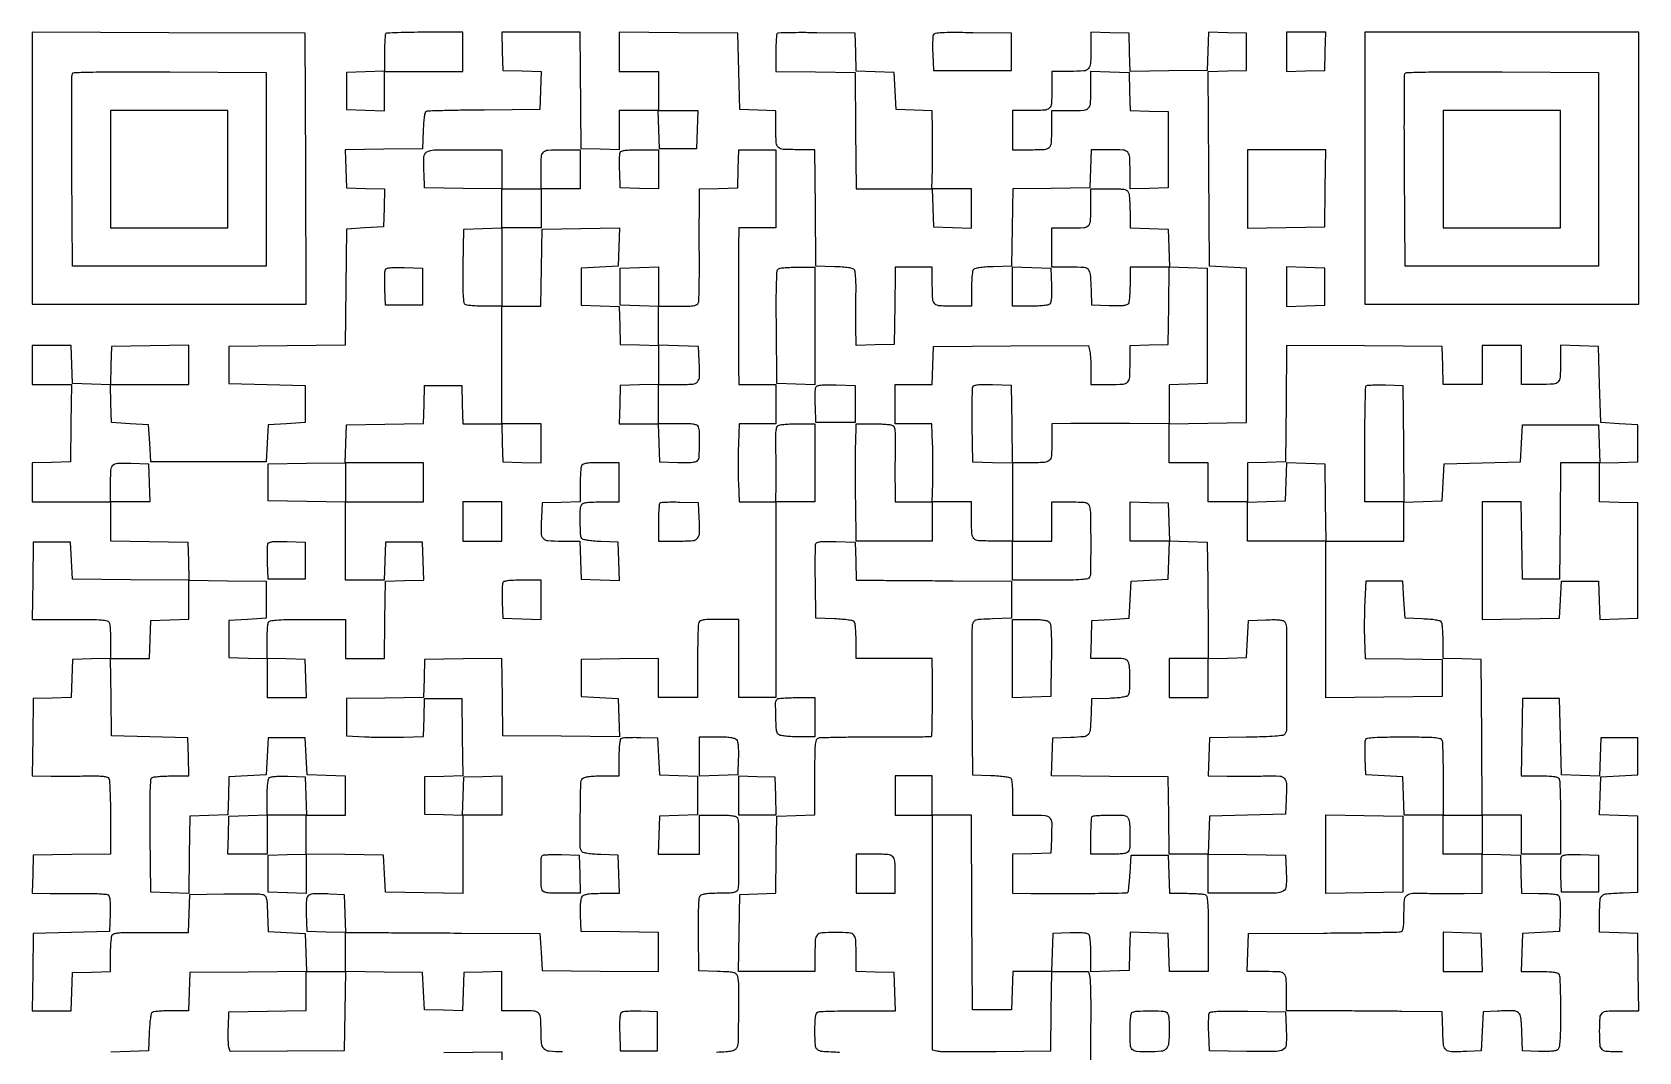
# Model space of a CAD drawing. Extents: x 156 to 936, y 95 to 969.
# Drawn here: x 156 to 936, y 474 to 969 of the extents above; entities that cross this region are included whole.
import ezdxf

# ---------------------------------------------------------------- set-up
doc = ezdxf.new("R2010")
doc.units = 0

msp = doc.modelspace()

# ---------------------------------------------------------------- linework, layer by layer
for points in [[(928.081787, 474, -0.011337), (920.606774, 474.169516, -0.173918), (918.257297, 475.134562, -0.196524), (917.201771, 477.3277, -0.015117), (917, 484, -0.015139), (917.202091, 490.673146, -0.196758), (918.259008, 492.866152, -0.173711), (920.611431, 493.830791, -0.011291), (928.103853, 494), (936.044131, 494), (935.772065, 512.75), (935.5, 531.5), (926.25, 531.787526), (917, 532.075052), (917, 541.018474, -0.014194), (917.190094, 547.713321, -0.199365), (918.215838, 549.834916, -0.165063), (920.527107, 550.811311, -0.009054), (928.5, 551.245668), (935.5, 551.5), (935.5, 570), (935.5, 588.5), (926.212977, 588.788016), (916.925954, 589.076031), (917.212977, 598.288016), (917.5, 607.5), (926.5, 608), (935.5, 608.5), (935.5, 617.5), (935.5, 626.5), (926.5, 626.5), (917.5, 626.5), (917.211984, 617.212977), (916.923969, 607.925954), (907.711984, 608.212977), (898.5, 608.5), (898, 627), (897.5, 645.5), (888.5, 645.5), (879.5, 645.5), (879.227935, 626.75), (878.955869, 608), (887.870946, 608, -0.006705), (892.562695, 607.937083, -0.034463), (895.150556, 607.688621, -0.069778), (896.653065, 607.21734, -0.192609), (897.393011, 606.418213, -0.081401), (897.635772, 605.244542, -0.002396), (897.821697, 600.184475, -0.00474), (897.955951, 594.207024, -0.003244), (898, 587.418213), (898, 570), (888.5, 570), (879, 570), (879, 579.5), (879, 589), (869.512025, 589), (860.02405, 589), (859.762025, 626.75), (859.5, 664.5), (850.25, 664.787526), (841, 665.075052), (840.984687, 673.287526, 0.008617), (840.922925, 676.521021, 0.011623), (840.748704, 679.441858, 0.008778), (840.505585, 681.855751, 0.112531), (840.202843, 682.706033, 0.192561), (839.466763, 683.236162, 0.02067), (837.36687, 683.666992, 0.020911), (834.539342, 684.005667, 0.010674), (830.968156, 684.206033), (822.5, 684.5), (822, 693.5), (821.5, 702.5), (812.5, 702.5), (803.5, 702.5), (803, 693, 0.006695), (802.831145, 688.693972, 0.004023), (802.740319, 683.579846, 0.004028), (802.731893, 678.491506, 0.007015), (802.818108, 674.271815), (803.136216, 665.04363), (821.818108, 664.771815), (840.5, 664.5), (840.5, 655.5), (840.5, 646.5), (812.25, 646.234427), (784, 645.968853), (784, 683.984427), (784, 722), (803, 722), (822, 722), (822, 731.462474), (822, 740.924948), (831.25, 741.212474), (840.5, 741.5), (841, 750.5), (841.5, 759.5), (860, 760), (878.5, 760.5), (879, 769.5), (879.5, 778.5), (898, 778.5), (916.5, 778.5), (916.787526, 769.25), (917.075052, 760), (907.553099, 760), (898.031147, 760), (897.765573, 731.75), (897.5, 703.5), (888.5, 703.5), (879.5, 703.5), (879.227935, 722.25), (878.955869, 741), (869.477935, 741), (860, 741), (860, 712.477935), (860, 683.955869), (878.75, 684.227935), (897.5, 684.5), (898, 693.5), (898.5, 702.5), (907.5, 702.5), (916.5, 702.5), (916.788016, 693.212977), (917.076031, 683.925954), (926.288016, 684.212977), (935.5, 684.5), (935.5, 712.5), (935.5, 740.5), (926.25, 740.787526), (917, 741.075052), (917, 750.5), (917, 759.924948), (926.25, 760.212474), (935.5, 760.5), (935.5, 769.5), (935.5, 778.5), (926.5, 779), (917.5, 779.5), (917, 798), (916.5, 816.5), (907.25, 816.787526), (898, 817.075052), (898, 809.119313, -0.01133), (897.829774, 801.607881, -0.174856), (896.858669, 799.255648, -0.19591), (894.651936, 798.200175, -0.014805), (887.893011, 798), (879, 798), (879, 807.5), (879, 817), (869.5, 817), (860, 817), (860, 807.5), (860, 798), (850.537526, 798), (841.075052, 798), (840.787526, 807.25), (840.5, 816.5), (802.765594, 816.76201), (765.031187, 817.02402), (764.765594, 788.76201), (764.5, 760.5), (755.25, 760.212474), (746, 759.924948), (746, 750.462474), (746, 741), (736.5, 741), (727, 741), (727, 750.5), (727, 760), (717.5, 760), (708, 760), (708, 769.477935), (708, 778.955869), (726.75, 779.227935), (745.5, 779.5), (745.5, 817), (745.5, 854.5), (736.5, 855), (727.5, 855.5), (727.240232, 902.712345), (726.980464, 949.92469), (736.240232, 950.212345), (745.5, 950.5), (745.5, 959.5), (745.5, 968.5), (736.288016, 968.787023), (727.076031, 969.074046), (726.788016, 959.787023), (726.5, 950.5), (707.787816, 950.228074), (689.075632, 949.956148), (688.787816, 959.228074), (688.5, 968.5), (679.25, 968.787526), (670, 969.075052), (669.986345, 961.787526, -0.010851), (669.799343, 953.856564, -0.167367), (668.80872, 951.354131, -0.201413), (666.554728, 950.22419, -0.016798), (659.883369, 950), (651, 950), (651, 941.106989, -0.014768), (650.800362, 934.349521, -0.195511), (649.747254, 932.14255, -0.175208), (647.400012, 931.170753, -0.01141), (639.918213, 931), (632, 931), (632, 921.5), (632, 912), (639.918213, 912, 0.01141), (647.400012, 912.170753, 0.175208), (649.747254, 913.14255, 0.195511), (650.800362, 915.349521, 0.014768), (651, 922.106989), (651, 931), (659.893011, 931, 0.014805), (666.651936, 931.200175, 0.19591), (668.858669, 932.255648, 0.174856), (669.829774, 934.607881, 0.01133), (670, 942.119313), (670, 950.075052), (679.25, 949.787526), (688.5, 949.5), (688.787036, 940.287036), (689.074071, 931.074071), (698.287036, 930.787036), (707.5, 930.5), (707.5, 912), (707.5, 893.5), (698.25, 893.212474), (689, 892.924948), (689, 900.880687, 0.011304), (688.830207, 908.389753, 0.174406), (687.861468, 910.742763, 0.196265), (685.659578, 911.79908, 0.014926), (678.930537, 912), (670.075052, 912), (669.787526, 902.75), (669.5, 893.5), (650.771984, 893.228016), (632.043969, 892.956031), (631.771984, 874.228016), (631.5, 855.5), (622.532999, 855.207902, 0.009786), (618.707636, 855.008289, 0.020298), (615.737125, 854.673305, 0.020215), (613.552989, 854.24575, 0.195149), (612.798312, 853.707902, 0.112618), (612.495093, 852.855762, 0.008743), (612.251635, 850.431384, 0.011595), (612.077158, 847.498009, 0.008591), (612.015313, 844.25), (612, 836), (604.081787, 836, -0.01141), (596.599988, 836.170753, -0.175208), (594.252746, 837.14255, -0.195511), (593.199638, 839.349521, -0.014768), (593, 846.106989), (593, 855), (584, 855), (575, 855), (574.893608, 845.75, -0.000291), (574.842519, 841.521954, -0.000167), (574.776284, 836.426563, -0.000167), (574.70632, 831.30743, -0.000279), (574.643608, 827), (574.5, 817.5), (565.25, 817.212474), (556, 816.924948), (555.933947, 826.212474, -0.001235), (555.914573, 830.38581, -0.000774), (555.91152, 835.268664, -0.000777), (555.923423, 840.076769, -0.001418), (555.950355, 844, 0.008841), (555.923666, 847.343816, 0.012014), (555.773768, 850.357946, 0.008999), (555.544817, 852.847254, 0.119292), (555.233409, 853.707902, 0.190822), (554.464709, 854.244075, 0.019888), (552.263272, 854.672408, 0.020103), (549.28253, 855.008246, 0.009858), (545.467001, 855.207902), (536.5, 855.5), (536.234427, 883.75), (535.968853, 912), (528.066214, 912, -0.011417), (520.599152, 912.17052, -0.174886), (518.253186, 913.14015, -0.195714), (517.200184, 915.342191, -0.014878), (517, 922.068056), (517, 930.922134), (508.25, 931.211067), (499.5, 931.5), (499, 950), (498.5, 968.5), (469.75, 968.765335), (441, 969.030671), (441, 959.515335), (441, 950), (450.5, 950), (460, 950), (460, 940.5), (460, 931), (450.5, 931), (441, 931), (441, 921.462474), (441, 911.924948), (431.75, 912.212474), (422.5, 912.5), (422.336408, 932, 0.000059), (422.267438, 940.10741, 0.000056), (422.195489, 948.342188, 0.000056), (422.130315, 955.615371, 0.000201), (422.086408, 960.25), (422, 969), (402.962474, 969), (383.924948, 969), (384.212474, 959.75), (384.5, 950.5), (393.787023, 950.211984), (403.074046, 949.923969), (402.787023, 940.711984), (402.5, 931.5), (375.524276, 931.27037, 0.001605), (365.095469, 931.148125, 0.0025), (356.109989, 930.96902, 0.00071), (348.296036, 930.763073, 0.084862), (347.313889, 930.566956, 0.237968), (346.743649, 929.938846, 0.02674), (346.317053, 927.998688, 0.023366), (345.989277, 925.191669, 0.009153), (345.789612, 921.296585), (345.5, 912.5), (326.712768, 912.227798), (307.925536, 911.955596), (308.212768, 902.727798), (308.5, 893.5), (317.787023, 893.211984), (327.074046, 892.923969), (326.787023, 883.711984), (326.5, 874.5), (317.5, 874), (308.5, 873.5), (308.234453, 845.265547), (307.968906, 817.031094), (279.734453, 816.765547), (251.5, 816.5), (251.5, 807.5), (251.5, 798.5), (270, 798), (288.5, 797.5), (288.5, 788.5), (288.5, 779.5), (279.5, 779), (270.5, 778.5), (270, 769.5), (269.5, 760.5), (241.5, 760.5), (213.5, 760.5), (213, 769.5), (212.5, 778.5), (203.5, 779), (194.5, 779.5), (194.212474, 788.75), (193.924948, 798), (212.962474, 798), (232, 798), (232, 807.522065), (232, 817.044131), (213.25, 816.772065), (194.5, 816.5), (194.211984, 807.212977), (193.923969, 797.925954), (184.711984, 798.212977), (175.5, 798.5), (175.212474, 807.75), (174.924948, 817), (165.462474, 817), (156, 817), (156, 807.5), (156, 798), (165.522065, 798), (175.044131, 798), (174.772065, 779.25), (174.5, 760.5), (165.25, 760.212474), (156, 759.924948), (156, 750.462474), (156, 741), (175, 741), (194, 741), (194, 731.522065), (194, 722.044131), (212.75, 721.772065), (231.5, 721.5), (231.787733, 712.234363), (232.075465, 702.968725), (203.787733, 703.234363), (175.5, 703.5), (175, 712.5), (174.5, 721.5), (165.5, 721.5), (156.5, 721.5), (156.227935, 702.75), (155.955869, 684), (174.370946, 684, -0.002468), (184.714548, 683.94894, -0.018275), (189.63694, 683.720286, -0.036221), (192.392732, 683.288624, -0.24912), (193.393011, 682.418213, -0.068336), (193.631047, 681.40135, -0.007357), (193.821697, 678.986123, -0.008933), (193.955612, 676.089223, -0.007082), (194, 672.955738), (194, 665.075052), (184.75, 664.787526), (175.5, 664.5), (175.212964, 655.287036), (174.925929, 646.074071), (165.712964, 645.787036), (156.5, 645.5), (156.227935, 626.75), (155.955869, 608), (165.227935, 607.933947, 0.001654), (169.423268, 607.917939, 0.001001), (174.391212, 607.92536, 0.001002), (179.32398, 607.952491, 0.001763), (183.401724, 607.99747, -0.008179), (187.616033, 607.989874, -0.025722), (190.437012, 607.793234, -0.036226), (192.304599, 607.427377, -0.187083), (193.136411, 606.813523, -0.127761), (193.470698, 605.773536, -0.003084), (193.72919, 600.678267, -0.006539), (193.918457, 594.660682, -0.004375), (193.984687, 587.772065), (194, 570.044131), (175.25, 569.772065), (156.5, 569.5), (156.212474, 560.25), (155.924948, 551), (164.712474, 550.877856, 0.002531), (168.727427, 550.842378, 0.001458), (173.562414, 550.838237, 0.001457), (178.417581, 550.86239, 0.002438), (182.5, 550.914506, -0.009213), (186.041523, 550.911733, -0.012501), (189.236097, 550.770415, -0.00947), (191.872187, 550.537443, -0.122197), (192.793098, 550.200997, -0.18086), (193.387799, 549.367062, -0.03861), (193.7199, 547.58703, -0.026916), (193.863337, 544.905922, -0.008612), (193.793098, 540.914347), (193.5, 532.5), (175, 532), (156.5, 531.5), (156.227935, 512.75), (155.955869, 494), (165.440409, 494), (174.924948, 494), (175.212474, 503.25), (175.5, 512.5), (184.75, 512.787526), (194, 513.075052), (194.015313, 521.287526, -0.00935), (194.081975, 524.528724, -0.012388), (194.27081, 527.473433, -0.009786), (194.535352, 529.9046, -0.109735), (194.863589, 530.813523, -0.187083), (195.695401, 531.427377, -0.036226), (197.562988, 531.793234, -0.025722), (200.383967, 531.989874, -0.008179), (204.598276, 531.99747, 0.001758), (208.671944, 531.952495, 0.001005), (213.591283, 531.92536, 0.001003), (218.540139, 531.917934, 0.001666), (222.712474, 531.933947), (231.924948, 532), (232.212474, 541.25), (232.5, 550.5), (249, 550.747311, -0.003031), (255.481575, 550.805158, -0.00418), (261.302666, 550.773153, -0.002679), (266.187786, 550.67927, -0.050206), (267.711203, 550.487996, -0.128158), (268.935679, 549.850278, -0.1439), (269.628066, 548.720651, -0.052485), (269.980293, 546.526363, -0.005315), (270.211203, 541.240685), (270.5, 532.5), (279.5, 532), (288.5, 531.5), (288.787319, 522.265637), (289.074638, 513.031273), (260.787319, 512.765637), (232.5, 512.5), (232.212474, 503.25), (231.924948, 494), (223.712474, 493.984687, 0.00863), (220.478846, 493.92284, 0.011636), (217.557593, 493.748365, 0.008796), (215.143415, 493.504874, 0.112481), (214.292098, 493.201688, 0.195149), (213.75425, 492.447011, 0.020215), (213.326695, 490.262875, 0.020298), (212.991711, 487.292364, 0.009786), (212.792098, 483.467001), (212.5, 474.5), (203.288393, 474.212982), (194.076786, 473.925964)], [(548, 473.75303, -0.00835), (539.642263, 474.174822, -0.160196), (537.260084, 475.139624, -0.204874), (536.199602, 477.258022, -0.014995), (536, 483.912063, -0.006751), (536.063026, 488.579501, -0.034591), (536.311663, 491.157164, -0.069968), (536.78312, 492.654571, -0.192231), (537.581787, 493.393011, -0.081739), (538.760258, 493.635941, -0.00228), (543.973423, 493.821697, -0.004617), (550.124441, 493.955962, -0.003148), (557.119313, 494), (575.075052, 494), (574.787526, 503.25), (574.5, 512.5), (565.25, 512.787526), (556, 513.075052), (556, 520.955738, 0.011418), (555.829959, 528.40115, 0.17427), (554.864219, 530.745614, 0.196125), (552.670847, 531.798772, 0.015079), (546, 532, 0.015117), (539.3277, 531.798229, 0.196524), (537.134562, 530.742703, 0.173918), (536.169516, 528.393226, 0.011337), (536, 520.918213), (536, 513), (517.477935, 513), (498.955869, 513), (499.227935, 531.75), (499.5, 550.5), (508.228077, 550.788613), (516.956153, 551.077226), (517.228077, 569.788613), (517.5, 588.5), (526.75, 588.787526), (536, 589.075052), (536, 607.430537, -0.002488), (536.051197, 617.720521, -0.018252), (536.279709, 622.636439, -0.035914), (536.709855, 625.393862, -0.24945), (537.576399, 626.390943, -0.085702), (538.80391, 626.633926, -0.001168), (546.485553, 626.803708, -0.003266), (555.406611, 626.921736, -0.002138), (565.691769, 626.946636, 0.001136), (575.890106, 626.950891, 0.001861), (584.529326, 627.006276, 0.000197), (592.239847, 627.087442, 0.196076), (592.552129, 627.218795, 0.193593), (592.816144, 627.838161, 0.000638), (592.979004, 636.313711, 0.003533), (593.079782, 645.583168, 0.00268), (593.063971, 655.75), (593, 665), (574.5, 665), (556, 665), (555.984687, 673.25, 0.008591), (555.922842, 676.498009, 0.011595), (555.748365, 679.431384, 0.008743), (555.504907, 681.855762, 0.112618), (555.201688, 682.707902, 0.195149), (554.447011, 683.24575, 0.020215), (552.262875, 683.673305, 0.020298), (549.292364, 684.008289, 0.009786), (545.467001, 684.207902), (536.5, 684.5), (536.225464, 701.964868, -0.00282), (536.157046, 708.753362, -0.004211), (536.180691, 714.688027, -0.001846), (536.262164, 719.748195, -0.086871), (536.458565, 720.752617, -0.234707), (537.147048, 721.38547, -0.044215), (538.874386, 721.724627, -0.027302), (541.668138, 721.866997, -0.006842), (546.233101, 721.787749), (555.5, 721.5), (555.787526, 712.25), (556.075052, 703), (565.287526, 702.964932, -0.000594), (570.541234, 702.938689, -0.000111), (580.165711, 702.877029, -0.000119), (591.41319, 702.799789, -0.000109), (603, 702.714932), (631.5, 702.5), (631.5, 693.5), (631.5, 684.5), (622.259666, 684.212602, 0.004886), (616.637771, 683.982739, 0.049932), (614.335722, 683.633836, 0.140182), (613.151786, 682.942139, 0.131532), (612.476988, 681.712602, 0.057632), (612.264511, 680.024924, 0.000804), (612.176994, 669.721827, 0.00224), (612.148237, 657.765292, 0.001472), (612.217322, 644), (612.5, 608.5), (621.467001, 608.207902, -0.009786), (625.292364, 608.008289, -0.020298), (628.262875, 607.673305, -0.020215), (630.447011, 607.24575, -0.195149), (631.201688, 606.707902, -0.112618), (631.504907, 605.855762, -0.008743), (631.748365, 603.431384, -0.011595), (631.922842, 600.498009, -0.008591), (631.984687, 597.25), (632, 589), (640.980948, 589, -0.01682), (647.732324, 588.772817, -0.202101), (650.009281, 587.627338, -0.176722), (650.941866, 585.11956, -0.012322), (650.800912, 577.479083), (650.5, 570.5), (641.25, 570.212474), (632, 569.924948), (632, 560.462474), (632, 551), (640.75, 550.906952, 0.003187), (656.219705, 550.841068, 0.003096), (671.839035, 550.970848, 0.000436), (687.010518, 551.204094, 0.193662), (687.929027, 551.591169, 0.165647), (688.172746, 552.081772, 0.004333), (688.479152, 554.538386, 0.008683), (688.76703, 557.464846, 0.005773), (689, 560.828809), (689.5, 569.5), (698.5, 569.5), (707.5, 569.5), (707.787526, 560.25), (708.075052, 551), (715.955738, 551, -0.006973), (719.087415, 550.956321, -0.008831), (721.97878, 550.824515, -0.007222), (724.388898, 550.636969, -0.068684), (725.393213, 550.402605, -0.251592), (726.247094, 549.412054, -0.034195), (726.670735, 546.611218, -0.017926), (726.898456, 541.653985, -0.002514), (726.95, 531.402605), (726.95, 513), (717.512526, 513), (708.075052, 513), (707.787526, 522.25), (707.5, 531.5), (698.288016, 531.787023), (689.076031, 532.074046), (688.788016, 522.787023), (688.5, 513.5), (679.25, 513.212474), (670, 512.924948), (669.984687, 521.212474, 0.009129), (669.918962, 524.480966, 0.01216), (669.732898, 527.445387, 0.009485), (669.472502, 529.893389, 0.110544), (669.149034, 530.793098, 0.187221), (668.340297, 531.389362, 0.039341), (666.5815, 531.721251, 0.027159), (663.914541, 531.864234, 0.008519), (659.914347, 531.793098), (651.5, 531.5), (651.212474, 522.25), (650.924948, 513), (659.883019, 513), (668.841089, 513), (669.42327, 510.25, -0.04317), (669.648095, 508.421401, -0.003104), (669.80054, 503.314063, -0.004339), (669.891788, 497.21178, -0.003265), (669.890062, 490.5, 0.000883), (669.854151, 483.349757, 0.000788), (669.841664, 475.923437, 0.00079), (669.851501, 469.24931, 0.002455)], [(413.496251, 474, -0.022368), (407.033259, 474.289271, -0.185588), (404.44552, 475.559967, -0.170261), (403.255894, 478.296687, -0.018193), (403, 485.32727, 0.020767), (402.766497, 490.946897, 0.208884), (401.677378, 492.964901, 0.156761), (399.289153, 493.844951, 0.010516), (391.918213, 494), (384, 494), (384, 503.537526), (384, 513.075052), (374.75, 512.787526), (365.5, 512.5), (365.211984, 503.212977), (364.923969, 493.925954), (355.711984, 494.212977), (346.5, 494.5), (346, 503.5), (345.5, 512.5), (326.77167, 512.771986), (308.04334, 513.043971), (307.77167, 493.771986), (307.5, 474.5), (279.751893, 474.318367), (252.003786, 474.136734), (251.453275, 476.330144, -0.046914), (251.256219, 477.615312, -0.008094), (251.152196, 480.078905, -0.008746), (251.127445, 482.98405, -0.007721), (251.201382, 486.011777), (251.5, 493.5), (270.25, 493.772065), (289, 494.044131), (289, 503.522065), (289, 513), (298.5, 513), (308, 513), (308, 522.462474), (308, 531.924948), (298.75, 532.212474), (289.5, 532.5), (289.211486, 541.221282, -0.017872), (289.229016, 547.784833, -0.210428), (290.321246, 550.027485, -0.176334), (292.817355, 550.949111, -0.011928), (300.520917, 550.800912), (307.5, 550.5), (307.787526, 541.25), (308.075052, 532), (317.287526, 531.956623, -0.00013), (322.892476, 531.928773, -0.000017), (334.956336, 531.865292, -0.000019), (349.275315, 531.788914, -0.000016), (364.5, 531.706623), (402.5, 531.5), (403, 522.5), (403.5, 513.5), (431.75, 513.234427), (460, 512.968853), (460, 522.462361), (460, 531.955869), (441.25, 532.227935), (422.5, 532.5), (422.206229, 540.344796, -0.01153), (422.157498, 543.735348, -0.021342), (422.298867, 546.485252, -0.023545), (422.594776, 548.568167, -0.126804), (423.078674, 549.594796, -0.145738), (424.062509, 550.251584, -0.038412), (425.928617, 550.673607, -0.027071), (428.67439, 550.925531, -0.009341), (432.659971, 551), (441.075052, 551), (440.787526, 560.25), (440.5, 569.5), (432.031844, 569.793967, -0.010719), (428.483226, 569.993387, -0.020623), (425.655666, 570.330932, -0.019897), (423.54447, 570.758551, -0.196883), (422.826974, 571.279962, -0.138867), (422.02349, 574.099555, -0.002764), (422.082055, 589.157882, -0.00237), (422.297446, 604.371103, -0.170068), (423.16045, 606.69333, -0.155665), (424.085376, 607.285164, -0.030795), (426.038515, 607.678645, -0.024435), (428.817037, 607.924819, -0.009877), (432.622445, 608), (441, 608), (441, 616.916667, -0.008303), (441.068099, 621.017187, -0.024614), (441.299725, 623.820826, -0.031738), (441.669018, 625.689569, -0.232986), (442.25, 626.356866, -0.08407), (443.100026, 626.554893, -0.00628), (445.482813, 626.670739, -0.008556), (448.344709, 626.724863, -0.006392), (451.5, 626.690199), (459.5, 626.5), (460, 617.5), (460.5, 608.5), (469.75, 608.212474), (479, 607.924948), (479, 598.5), (479, 589.075052), (469.75, 588.787526), (460.5, 588.5), (460.212474, 579.25), (459.924948, 570), (469.962474, 570), (480, 570), (480, 579.5), (480, 589), (488.893011, 589, -0.007372), (493.312951, 588.93483, -0.029963), (495.991139, 588.694777, -0.051097), (497.627707, 588.274439, -0.215986), (498.330787, 587.580366, -0.090289), (498.824791, 584.959701, -0.001484), (498.873489, 570.012187, -0.001482), (498.833497, 555.06327, -0.090437), (498.340951, 552.44612, -0.206555), (497.653039, 551.742046, -0.056865), (496.129448, 551.310487, -0.032544), (493.630332, 551.066429, -0.008071), (489.515456, 551, 0.010058), (485.761933, 550.924487, 0.024698), (483.014246, 550.677589, 0.031166), (481.080328, 550.282917, 0.154831), (480.158444, 549.690913, 0.154677), (479.668561, 548.484768, 0.008096), (479.403766, 544.266298, 0.010385), (479.257989, 538.601155, 0.004306), (479.285999, 530.940913), (479.5, 513.5), (488.65068, 513.213788, -0.004956), (494.213566, 512.98458, -0.050401), (496.495911, 512.635412, -0.140917), (497.670199, 511.9434, -0.130719), (498.339269, 510.713788, -0.058443), (498.917303, 505.984007, -0.004063), (498.873375, 492.553828, -0.002435), (498.646007, 478.577655, -0.11811), (497.942378, 475.892333, -0.141416), (497.024897, 474.950619, -0.076159), (495.49905, 474.366791, -0.037901), (492.93857, 474.012102, -0.007211), (488.23554, 473.788722)]]:
    msp.add_lwpolyline(points, format="xyb")
for points in [[(156, 903.007138), (156, 837), (222.50719, 837), (289.014379, 837), (288.75719, 902.75), (288.5, 968.5), (222.25, 968.757138), (156, 969.014276)], [(765, 959.462474), (765, 949.924948), (774.25, 950.212474), (783.5, 950.5), (783.787526, 959.75), (784.075052, 969), (774.537526, 969), (765, 969)], [(803, 903), (803, 837), (869.5, 837), (936, 837), (936, 903), (936, 969), (869.5, 969), (803, 969)], [(194, 902.5), (194, 874), (222.5, 874), (251, 874), (251, 902.5), (251, 931), (222.5, 931), (194, 931)], [(478.787526, 921.75), (478.5, 912.5), (469.5, 912.5), (460.5, 912.5), (460.212474, 921.75), (459.924948, 931), (469.5, 931), (479.075052, 931)], [(841, 902.5), (841, 874), (869.5, 874), (898, 874), (898, 902.5), (898, 931), (869.5, 931), (841, 931)], [(746, 892.977935), (746, 873.955869), (764.75, 874.227935), (783.5, 874.5), (783.772065, 893.25), (784.044131, 912), (765.022065, 912), (746, 912)], [(765, 845.5), (765, 835.924948), (774.25, 836.212474), (783.5, 836.5), (783.5, 845.5), (783.5, 854.5), (774.25, 854.787526), (765, 855.075052)], [(384.212474, 769.75), (384.5, 760.5), (393.75, 760.212474), (403, 759.924948), (403, 769.462474), (403, 779), (393.462474, 779), (383.924948, 779)], [(308, 750.5), (308, 741), (327, 741), (346, 741), (346, 750.5), (346, 760), (327, 760), (308, 760)], [(783.772065, 740.75), (784.044131, 722), (765.022065, 722), (746, 722), (746, 731.462474), (746, 740.924948), (755.25, 741.212474), (764.5, 741.5), (764.788016, 750.787023), (765.076031, 760.074046), (774.288016, 759.787023), (783.5, 759.5)], [(365, 731.5), (365, 722), (374.5, 722), (384, 722), (384, 731.5), (384, 741), (374.5, 741), (365, 741)], [(270, 655.537526), (270, 646), (279.537526, 646), (289.075052, 646), (288.787526, 655.25), (288.5, 664.5), (279.25, 664.787526), (270, 665.075052)], [(708, 655.5), (708, 646), (717.5, 646), (727, 646), (727, 655.5), (727, 665), (717.5, 665), (708, 665)], [(516.787526, 598.25), (517.075052, 589), (508.037526, 589), (499, 589), (499, 598.538933), (499, 608.077866), (507.75, 607.788933), (516.5, 607.5)], [(821.5, 570), (821.5, 551.5), (802.75, 551.227935), (784, 550.955869), (784, 570), (784, 589.044131), (802.75, 588.772065), (821.5, 588.5)], [(841, 522.537526), (841, 513), (850.537526, 513), (860.075052, 513), (859.787526, 522.25), (859.5, 531.5), (850.25, 531.787526), (841, 532.075052)]]:
    msp.add_lwpolyline(points, close=True)
for points in [[(327.666667, 968.333333, 0.174595), (327.400837, 967.768224, 0.005912), (327.195833, 965.278732, 0.010516), (327.048335, 962.289663, 0.007069), (327, 958.870859), (327, 950.075052), (317.75, 949.787526), (308.5, 949.5), (308.5, 940.5), (308.5, 931.5), (317.75, 931.212474), (327, 930.924948), (327, 940.462474), (327, 950), (346, 950), (365, 950), (365, 959.5), (365, 969), (346.666667, 969, 0.0034), (339.591013, 968.951878, 0.005368), (333.522917, 968.804167, 0.001621), (328.281849, 968.603258, 0.188134)], [(517.68804, 968.354707, 0.173786), (517.413891, 967.774281, 0.006207), (517.202112, 965.28033, 0.010795), (517.049897, 962.281335, 0.007281), (517, 958.854926), (517, 950.043186), (536.25, 949.771593), (555.5, 949.5), (555.765573, 921.25), (556.031147, 893), (574.478047, 893), (592.924948, 893), (593.212474, 883.75), (593.5, 874.5), (602.75, 874.212474), (612, 873.924948), (612, 883.462474), (612, 893), (602.402605, 893), (592.80521, 893), (593.021209, 902.75, 0.002638), (593.095485, 907.151219, 0.001616), (593.138919, 912.341688, 0.001619), (593.148673, 917.480989, 0.002884), (593.118604, 921.711067), (593, 930.922134), (584.25, 931.211067), (575.5, 931.5), (575, 940.5), (574.5, 949.5), (565.287036, 949.787036), (556.074071, 950.074071), (555.787036, 959.287036), (555.5, 968.5), (536.93804, 968.771374, 0.003516), (529.77322, 968.825731, 0.005549), (523.626545, 968.76092, 0.001706), (518.322139, 968.627996, 0.191525)], [(593.432141, 967.683759, 0.078924), (593.240384, 966.779147, 0.006718), (593.150065, 964.398842, 0.008764), (593.130169, 961.540985, 0.006675), (593.205027, 958.411609), (593.5, 950.5), (612.5, 950.5), (631.5, 950.5), (631.5, 959.5), (631.5, 968.5), (612.727115, 968.772149, 0.002741), (602.892481, 968.860803, 0.014971), (597.575376, 968.720356, 0.020679), (594.336687, 968.402925, 0.272816)], [(269.5, 902.5), (269.5, 855.5), (222.5, 855.5), (175.5, 855.5), (175.239372, 901.5, -0.000997), (175.174287, 919.225103, -0.001596), (175.197198, 934.357597, -0.000282), (175.267665, 947.72814, -0.090314), (175.461789, 948.759906, -0.301449), (176.45055, 949.464468, -0.003096), (185.402033, 949.70934, -0.005599), (198.68089, 949.841585, -0.001079), (222.722417, 949.759906), (269.5, 949.5)], [(916.5, 902.5), (916.5, 855.5), (869.5, 855.5), (822.5, 855.5), (822.239372, 901.5, -0.000997), (822.174287, 919.225103, -0.001596), (822.197198, 934.357597, -0.000282), (822.267665, 947.72814, -0.090314), (822.461789, 948.759906, -0.301449), (823.45055, 949.464468, -0.003096), (832.402033, 949.70934, -0.005599), (845.68089, 949.841585, -0.001079), (869.722417, 949.759906), (916.5, 949.5)], [(384, 902.5), (384, 893), (393.5, 893), (403, 893), (403, 900.918213, -0.01141), (403.170753, 908.400012, -0.175208), (404.14255, 910.747254, -0.195511), (406.349521, 911.800362, -0.014768), (413.106989, 912), (422, 912), (422, 902.5), (422, 893), (412.5, 893), (403, 893), (403, 883.5), (403, 874), (393.5, 874), (384, 874), (384, 855), (384, 836), (393.477935, 836), (402.955869, 836), (403.227935, 854.75), (403.5, 873.5), (422.28782, 873.772204), (441.075639, 874.044409), (440.78782, 864.772204), (440.5, 855.5), (431.5, 855), (422.5, 854.5), (422.5, 845.5), (422.5, 836.5), (431.712964, 836.212964), (440.925929, 835.925929), (441.212964, 826.712964), (441.5, 817.5), (450.75, 817.212474), (460, 816.924948), (460, 826.424948), (460, 835.924948), (450.75, 836.212474), (441.5, 836.5), (441.5, 845.5), (441.5, 854.5), (450.75, 854.787526), (460, 855.075052), (460, 845.537526), (460, 836), (469.432612, 836, 0.005505), (474.708338, 836.058092, 0.037891), (477.286937, 836.311002, 0.091552), (478.693075, 836.834037, 0.18371), (479.416853, 837.75, 0.068275), (479.634713, 839.026679, 0.002187), (479.78326, 844.273438, 0.004188), (479.879753, 850.476269, 0.002891), (479.88957, 857.5, -0.000647), (479.866309, 865.030387, -0.000596), (479.861649, 872.771789, -0.000595), (479.87393, 879.673219, -0.001974), (479.90533, 884.212474), (480, 892.924948), (489.25, 893.212474), (498.5, 893.5), (498.787526, 902.75), (499.075052, 912), (508.037526, 912), (517, 912), (517, 893), (517, 874), (508, 874), (499, 874), (498.917499, 865.25, 0.002183), (498.874568, 856.770566, 0.000359), (498.874889, 840.378324, 0.00042), (498.903236, 822.39973, 0.000579), (498.960961, 806.25), (499, 798), (508, 798), (517, 798), (517, 788.5), (517, 779), (508.093707, 779), (499.187415, 779), (498.843707, 769.25, 0.005283), (498.735031, 764.846037, 0.003227), (498.695249, 759.646875, 0.003234), (498.722408, 754.495207, 0.005736), (498.820969, 750.25), (499.141938, 741), (508.070969, 741), (517, 741), (517.122144, 749.75, 0.003161), (517.152891, 753.776166, 0.001758), (517.142088, 758.684163, 0.001753), (517.096273, 763.651677, 0.002836), (517.018516, 767.876937, -0.007207), (516.974178, 772.467306, -0.026256), (517.140898, 775.375954, -0.040433), (517.500978, 777.242428, -0.18574), (518.146372, 778.111625, -0.108865), (519.077688, 778.449399, -0.010099), (521.525809, 778.721909, -0.012622), (524.491543, 778.916198, -0.00958), (527.75, 778.984687), (536, 779), (536, 760), (536, 741), (526.5, 741), (517, 741), (517, 693.5), (517, 646), (508, 646), (499, 646), (499, 665), (499, 684), (489.606989, 684, 0.006203), (484.632466, 683.938279, 0.033028), (481.926179, 683.691745, 0.067576), (480.364137, 683.222504, 0.196891), (479.606989, 682.418213, 0.081401), (479.364228, 681.244542, 0.002396), (479.178303, 676.184475, 0.00474), (479.044049, 670.207024, 0.003244), (479, 663.418213), (479, 646), (469.5, 646), (460, 646), (460, 655.522065), (460, 665.044131), (441.25, 664.772065), (422.5, 664.5), (422.5, 655.5), (422.5, 646.5), (431.5, 646), (440.5, 645.5), (440.787733, 636.234363), (441.075465, 626.968725), (412.787733, 627.234363), (384.5, 627.5), (384.227854, 646.271984), (383.955708, 665.043968), (365.227854, 664.771984), (346.5, 664.5), (346.212764, 655.271928), (345.925529, 646.043857), (327.212764, 645.771928), (308.5, 645.5), (308.5, 636.5), (308.5, 627.5), (317.5, 627, 0.007343), (321.645986, 626.830694, 0.004069), (326.709544, 626.73959, 0.004057), (331.840911, 626.730666, 0.006527), (336.213343, 626.815626), (345.926685, 627.131251), (346.213343, 636.315626), (346.5, 645.5), (355.5, 645.5), (364.5, 645.5), (364.771926, 626.787816), (365.043852, 608.075632), (355.771926, 607.787816), (346.5, 607.5), (346.5, 598.5), (346.5, 589.5), (355.711984, 589.212977), (364.923969, 588.925954), (365.211984, 598.212977), (365.5, 607.5), (374.75, 607.787526), (384, 608.075052), (384, 598.537526), (384, 589), (374.5, 589), (365, 589), (365, 569.977935), (365, 550.955869), (346.25, 551.227935), (327.5, 551.5), (327, 560.5), (326.5, 569.5), (307.75, 569.772065), (289, 570.044131), (289, 560.484539), (289, 550.924948), (279.75, 551.212474), (270.5, 551.5), (270.5, 560.5), (270.5, 569.5), (279.75, 569.787526), (289, 570.075052), (289, 579.537526), (289, 589), (279.5, 589), (270, 589), (270, 579.5), (270, 570), (260.462474, 570), (250.924948, 570), (251.212474, 579.25), (251.5, 588.5), (260.75, 588.787526), (270, 589.075052), (270.015313, 597.287526, -0.009211), (270.081044, 600.527258, -0.012245), (270.267102, 603.467433, -0.009596), (270.527569, 605.895183, -0.110258), (270.850966, 606.793098, -0.187221), (271.659703, 607.389362, -0.039341), (273.4185, 607.721251, -0.027159), (276.085459, 607.864234, -0.008519), (280.085653, 607.793098), (288.5, 607.5), (288.787526, 598.25), (289.075052, 589), (298.537526, 589), (308, 589), (308, 598.462474), (308, 607.924948), (298.75, 608.212474), (289.5, 608.5), (289, 617.5), (288.5, 626.5), (279.5, 626.5), (270.5, 626.5), (270, 617.5), (269.5, 608.5), (260.5, 608), (251.5, 607.5), (251.212964, 598.287036), (250.925929, 589.074071), (241.712964, 588.787036), (232.5, 588.5), (232.227798, 569.712768), (231.955596, 550.925536), (222.727798, 551.212768), (213.5, 551.5), (213.233599, 578.930847, -0.001978), (213.153674, 592.816892, -0.009301), (213.287711, 600.793922, -0.008349), (213.561065, 606.035929, -0.238479), (214.233599, 607.165534, -0.11123), (215.118779, 607.482671, -0.009237), (217.562455, 607.737744, -0.011973), (220.520947, 607.920179, -0.008949), (223.787526, 607.984687), (232.075052, 608), (231.787526, 617.25), (231.5, 626.5), (213, 627), (194.5, 627.5), (194.227935, 646.25), (193.955869, 665), (203.440409, 665), (212.924948, 665), (213.212474, 674.25), (213.5, 683.5), (222.75, 683.787526), (232, 684.075052), (232, 693.559591), (232, 703.044131), (250.75, 702.772065), (269.5, 702.5), (269.5, 693.5), (269.5, 684.5), (260.5, 684), (251.5, 683.5), (251.5, 674.5), (251.5, 665.5), (260.75, 665.212474), (270, 664.924948), (270, 672.880687, -0.006909), (270.043675, 676.041116, -0.008771), (270.175485, 678.956733, -0.007142), (270.362976, 681.386805, -0.068889), (270.597395, 682.393213, -0.251592), (271.587946, 683.247094, -0.034195), (274.388782, 683.670735, -0.017926), (279.346015, 683.898456, -0.002514), (289.597395, 683.95), (308, 683.95), (308, 674.475), (308, 665), (317.477935, 665), (326.955869, 665), (327.227935, 683.75), (327.5, 702.5), (336.787023, 702.788016), (346.074046, 703.076031), (345.787023, 712.288016), (345.5, 721.5), (336.5, 721.5), (327.5, 721.5), (327.212474, 712.25), (326.924948, 703), (317.462474, 703), (308, 703), (308, 721.977935), (308, 740.955869), (289.25, 741.227935), (270.5, 741.5), (270.5, 750.5), (270.5, 759.5), (289.212764, 759.771928), (307.925529, 760.043857), (308.212764, 769.271928), (308.5, 778.5), (327.212764, 778.771928), (345.925529, 779.043857), (346.212764, 788.271928), (346.5, 797.5), (355.5, 797.5), (364.5, 797.5), (364.787526, 788.25), (365.075052, 779), (374.537526, 779), (384, 779), (384, 807.5), (384, 836), (375.75, 836.015313, -0.008857), (372.499195, 836.078937, -0.011876), (369.557144, 836.258725, -0.00911), (367.12672, 836.509959, -0.111594), (366.253044, 836.822448, -0.227096), (365.625285, 837.827267, -0.01462), (365.332656, 841.363473, -0.013443), (365.19043, 846.740947, -0.00333), (365.253044, 855.557135), (365.5, 873.5), (374.75, 873.787526), (384, 874.075052), (384, 883.515461), (384, 892.955869), (365.25, 893.227935), (346.5, 893.5), (346.199088, 900.479083, -0.019865), (346.172345, 908.427676, -0.25447), (347.637957, 910.902206, -0.13093), (351.063884, 911.877459, -0.004239), (365.519052, 912), (384, 912)], [(460, 902.462474), (460, 892.924948), (450.75, 893.212474), (441.5, 893.5), (441.205027, 901.411609, -0.006569), (441.129541, 904.539392, -0.008656), (441.147568, 907.392336, -0.006579), (441.235027, 909.7687, -0.079281), (441.423642, 910.661609, -0.228749), (442.106941, 911.304101, -0.041413), (443.854544, 911.698735, -0.027242), (446.620517, 911.933967, -0.007593), (450.968615, 912), (460, 912)], [(688.369714, 890.75, -0.041419), (688.604887, 889.450592, -0.007796), (688.799577, 887.042273, -0.008288), (688.936862, 884.213813, -0.007508), (688.986345, 881.287526), (689, 874.075052), (698.25, 873.787526), (707.5, 873.5), (707.787036, 864.287036), (708.074071, 855.074071), (717.287036, 854.787036), (726.5, 854.5), (726.5, 826.5), (726.5, 798.5), (717.25, 798.212474), (708, 797.924948), (708, 788.424914), (708, 778.924879), (688.75, 779.001555, 0.000346), (680.701619, 779.028038, 0.00032), (672.4375, 779.044218, 0.000319), (665.076863, 779.049221, 0.001068), (660.25, 779.039116), (651, 779), (651, 770.106989, -0.014768), (650.800362, 763.349521, -0.195511), (649.747254, 761.14255, -0.175208), (647.400012, 760.170753, -0.01141), (639.918213, 760), (632, 760), (632, 741), (632, 722), (641.5, 722), (651, 722), (651, 731.5), (651, 741), (659.891592, 741, -0.004791), (665.396649, 740.947244, -0.053764), (667.564348, 740.671358, -0.154685), (668.676662, 740.003164, -0.121702), (669.33018, 738.75, -0.057138), (669.808488, 734.922791, -0.002403), (669.882231, 721.197078, -0.001669), (669.843117, 707.087608, -0.090319), (669.349589, 704.468631, -0.260041), (668.397185, 703.673609, -0.027367), (665.415643, 703.277622, -0.016648), (660.323897, 703.053303, -0.002684), (650.393011, 703), (632, 703), (632, 712.5), (632, 722), (622.606989, 722, -0.013298), (615.45107, 722.190353, -0.19079), (613.179831, 723.232644, -0.18106), (612.176663, 725.570915, -0.011759), (612, 733.081787), (612, 741), (602.5, 741), (593, 741), (593, 731.5), (593, 722), (574.541817, 722), (556.083634, 722), (555.791817, 740.75, -0.002035), (555.70109, 748.643566, -0.001807), (555.669796, 756.85625, -0.001813), (555.695144, 764.247186, -0.005573), (555.786212, 769.25), (556.072424, 779), (564.286212, 778.984687, -0.009621), (567.530793, 778.916195, -0.012664), (570.484828, 778.721909, -0.010155), (572.923231, 778.449363, -0.108723), (573.853628, 778.111625, -0.18574), (574.499022, 777.242428, -0.040433), (574.859102, 775.375954, -0.026256), (575.025822, 772.467306, -0.007207), (574.981484, 767.876937, 0.002836), (574.903727, 763.651677, 0.001753), (574.857912, 758.684163, 0.001758), (574.847109, 753.776166, 0.003161), (574.877856, 749.75), (575, 741), (583.929031, 741), (592.858062, 741), (593.179031, 750.25, 0.005736), (593.277592, 754.495207, 0.003234), (593.304751, 759.646875, 0.003227), (593.264969, 764.846037, 0.005283), (593.156293, 769.25), (592.812585, 779), (583.906293, 779), (575, 779), (575, 788.5), (575, 798), (583.962474, 798), (592.924948, 798), (593.212474, 807.25), (593.5, 816.5), (631.130255, 816.761908), (668.760509, 817.023817), (669.3666, 814.761908, -0.041414), (669.602983, 813.455651, -0.007796), (669.798663, 811.034748, -0.008287), (669.936633, 808.191527, -0.007508), (669.986345, 805.25), (670, 798), (678.893011, 798, 0.014732), (685.649006, 798.199102, 0.19511), (687.856224, 799.249844, 0.175559), (688.828717, 801.592092, 0.011491), (689, 809.044262), (689, 816.924948), (698.25, 817.212474), (707.5, 817.5), (707.772065, 836.25), (708.044131, 855), (698.522065, 855), (689, 855), (688.984687, 846.75, -0.00917), (688.918959, 843.495888, -0.012203), (688.732898, 840.54359, -0.00954), (688.472467, 838.105717, -0.110402), (688.149034, 837.206902, -0.187221), (687.340297, 836.610638, -0.039341), (685.5815, 836.278749, -0.027159), (682.914541, 836.135766, -0.008519), (678.914347, 836.206902), (670.5, 836.5), (670.245668, 843.5, 0.009074), (669.810854, 851.47539, 0.165509), (668.832254, 853.785755, 0.199016), (666.706186, 854.810651, 0.014075), (659.980948, 855), (651, 855), (651, 864.5), (651, 874), (659.893011, 874, 0.014768), (666.650479, 874.199638, 0.195511), (668.85745, 875.252746, 0.175208), (669.829247, 877.599988, 0.01141), (670, 885.081787), (670, 893), (678.883369, 893, -0.00487), (684.368743, 892.946567, -0.0534), (686.551213, 892.66971, -0.150802), (687.684822, 892.002112, -0.119916)], [(345.5, 845.5), (345.5, 836.5), (336.5, 836.5), (327.5, 836.5), (327.205027, 844.411609, -0.006757), (327.130652, 847.542211, -0.008847), (327.151984, 850.403842, -0.006825), (327.2445, 852.787219, -0.078651), (327.438673, 853.700781, -0.222283), (328.127059, 854.364206, -0.05328), (329.715903, 854.724548, -0.030281), (332.338027, 854.871594, -0.007113), (336.733647, 854.789171), (345.5, 854.5)], [(536, 826.462474), (536, 797.924948), (526.75, 798.212474), (517.5, 798.5), (517.287727, 825.9643, -0.002093), (517.239912, 839.456781, -0.008691), (517.386639, 847.597454, -0.006669), (517.656507, 853.129975, -0.240114), (518.287727, 854.198987, -0.112503), (519.14229, 854.503244, -0.008784), (521.567332, 854.747571, -0.011627), (524.501678, 854.922643, -0.008621), (527.75, 854.984687), (536, 855)], [(650.793098, 846.085653, -0.008519), (650.864234, 842.085459, -0.027159), (650.721251, 839.4185, -0.039341), (650.389362, 837.659703, -0.187221), (649.793098, 836.850966, -0.110402), (648.894283, 836.527533, -0.00954), (646.45641, 836.267102, -0.012203), (643.504112, 836.081041, -0.00917), (640.25, 836.015313), (632, 836), (632, 845.537526), (632, 855.075052), (641.25, 854.787526), (650.5, 854.5)], [(460, 807.573738), (460, 798.075052), (450.75, 797.787526), (441.5, 797.5), (441.212474, 788.25), (440.924948, 779), (450.424948, 779), (459.924948, 779), (460.212474, 769.75), (460.5, 760.5), (469.41543, 760.208654, 0.007874), (473.674656, 760.136581, 0.025891), (476.481964, 760.278743, 0.03736), (478.324421, 760.608404, 0.190691), (479.150117, 761.208654, 0.129373), (479.772154, 763.163784, 0.008933), (479.963996, 769.001951, 0.011024), (479.923241, 774.772062, 0.084525), (479.393011, 777.418213, 0.196891), (478.635863, 778.222504, 0.067576), (477.073821, 778.691745, 0.033028), (474.367534, 778.938279, 0.006203), (469.393011, 779), (460, 779), (460, 788.5), (460, 798), (469.480948, 798, 0.015066), (476.634967, 798.215618, 0.197528), (478.975049, 799.346857, 0.182794), (479.938486, 801.839161, 0.012592), (479.800912, 809.520917), (479.5, 816.5), (469.75, 816.786212), (460, 817.072424)], [(555.5, 788.5), (555.5, 779.5), (546, 779.5), (536.5, 779.5), (536.205027, 787.411609, -0.00675), (536.130612, 790.542108, -0.00884), (536.151823, 793.403425, -0.006817), (536.244157, 795.786543, -0.078674), (536.438128, 796.699359, -0.226742), (537.142535, 797.366783, -0.050502), (538.808733, 797.724677, -0.028831), (541.565901, 797.870994, -0.006604), (546.233101, 797.787749), (555.5, 797.5)], [(612.490664, 796.787749, 0.083852), (612.305973, 795.808592, 0.001678), (612.226031, 790.737651, 0.003937), (612.199112, 784.799498, 0.002628), (612.257563, 778), (612.5, 760.5), (622.250382, 760.213783), (632.000764, 759.927567), (631.750382, 778.713783), (631.5, 797.5), (622.233101, 797.787749, 0.006983), (617.735261, 797.86456, 0.026355), (614.922259, 797.724954, 0.040491), (613.158277, 797.398084, 0.242833)], [(821.732692, 769.25), (821.965385, 741), (812.482692, 741), (803, 741), (803, 768.833333, -0.002362), (803.050651, 779.554139, -0.003792), (803.206402, 788.697027, -0.000816), (803.416662, 796.705227, -0.191676), (803.702644, 797.369311, -0.179987), (804.290922, 797.638564, -0.007016), (806.709672, 797.781547, -0.011703), (809.626528, 797.84459, -0.007913), (812.952644, 797.785977), (821.5, 797.5)], [(212.787526, 750.25), (213.075052, 741), (203.537526, 741), (194, 741), (194, 748.918213, -0.010963), (194.165664, 756.472899, -0.175128), (195.124796, 758.802332, -0.203843), (197.29455, 759.800818, -0.015597), (203.87125, 759.787164), (212.5, 759.5)], [(422.606989, 758.418213, 0.068336), (422.368953, 757.40135, 0.007357), (422.178303, 754.986123, 0.008933), (422.044388, 752.089223, 0.007082), (422, 748.955738), (422, 741.075052), (412.75, 740.787526), (403.5, 740.5), (403.199088, 733.520917, 0.012303), (403.057899, 725.883746, 0.176255), (403.988149, 723.374694, 0.202443), (406.260327, 722.228106, 0.016964), (412.981526, 722), (421.924948, 722), (422.212474, 712.75), (422.5, 703.5), (431.788029, 703.211971), (441.076058, 702.923942), (440.788029, 712.211971), (440.5, 721.5), (432.031844, 721.793967, -0.010674), (428.460658, 721.994333, -0.020911), (425.63313, 722.333008, -0.02067), (423.533237, 722.763838, -0.192561), (422.797157, 723.293967, -0.131024), (422.201057, 725.183397, -0.008313), (422.034417, 731.045558, -0.010423), (422.086751, 736.827218, -0.084327), (422.606989, 739.418213, -0.192406), (423.346128, 740.217093, -0.06988), (424.845898, 740.688469, -0.034532), (427.428287, 740.937024, -0.00673), (432.106989, 741), (441, 741), (441, 750.5), (441, 760), (432.106989, 760, 0.00673), (427.428287, 759.937024, 0.034532), (424.845898, 759.688469, 0.06988), (423.346128, 759.217093, 0.192406)], [(460.701526, 740.368192, 0.173314), (460.422123, 739.778046, 0.00638), (460.206073, 737.277948, 0.010957), (460.050882, 734.268964, 0.007405), (460, 730.833333), (460, 722), (469.480948, 722, 0.015066), (476.634967, 722.215618, 0.197528), (478.975049, 723.346857, 0.182794), (479.938486, 725.839161, 0.012592), (479.800912, 733.520917), (479.5, 740.5), (470.451526, 740.784859, 0.007452), (466.933373, 740.843152, 0.011094), (463.854968, 740.779968, 0.006365), (461.294584, 740.637876, 0.181254)], [(707.787036, 731.287036), (708.074071, 722.074071), (717.287036, 721.787036), (726.5, 721.5), (726.706189, 702.5, -0.000263), (726.78834, 694.544585, -0.000241), (726.864679, 686.353039, -0.00024), (726.925785, 679.041049, -0.00079), (726.956189, 674.212474), (727, 664.924948), (736.25, 665.212474), (745.5, 665.5), (746, 674.5), (746.5, 683.5), (754.914347, 683.793098, -0.008519), (758.914541, 683.864234, -0.027159), (761.5815, 683.721251, -0.039341), (763.340297, 683.389362, -0.187221), (764.149034, 682.793098, -0.141237), (764.892652, 680.252231, -0.000834), (764.952653, 655.531161, -0.000831), (764.930342, 630.806245, -0.14179), (764.190449, 628.273912, -0.223435), (763.222567, 627.660091, -0.01141), (759.426015, 627.268756, -0.01247), (753.909881, 626.965306, -0.003691), (745.455762, 626.773912), (727.5, 626.5), (727.212474, 617.25), (726.924948, 608), (736.212474, 607.906082, 0.002271), (740.435153, 607.88256, 0.001341), (745.477469, 607.890894, 0.001341), (750.512492, 607.926224, 0.0023), (754.710824, 607.986262, -0.016444), (761.655567, 607.889122, -0.203763), (763.983307, 606.767865, -0.180252), (764.942856, 604.243164, -0.012405), (764.800912, 596.479083), (764.5, 589.5), (746, 589), (727.5, 588.5), (727.212768, 579.272202), (726.925536, 570.044404), (745.712768, 569.772202), (764.5, 569.5), (764.800912, 562.520917, -0.019865), (764.827655, 554.572324, -0.25447), (763.362043, 552.097794, -0.13093), (759.936116, 551.122541, -0.004239), (745.480948, 551), (727, 551), (727, 560.5), (727, 570), (717.522065, 570), (708.044131, 570), (707.772065, 588.75), (707.5, 607.5), (679.212681, 607.765637), (650.925362, 608.031273), (651.212681, 617.265637), (651.5, 626.5), (660.240685, 626.788797, 0.014923), (666.746161, 627.198354, 0.195196), (668.850964, 628.289491, 0.159803), (669.81473, 630.633677, 0.009206), (670.245668, 638.5), (670.5, 645.5), (678.968156, 645.793967, 0.010674), (682.539342, 645.994333, 0.020911), (685.36687, 646.333008, 0.02067), (687.466763, 646.763838, 0.192561), (688.202843, 647.293967, 0.129551), (688.789176, 649.133846, 0.010011), (688.950145, 654.355476, 0.013912), (688.861367, 659.568945, 0.0543), (688.369714, 662.75, 0.120264), (687.68353, 664.00243, 0.150677), (686.546953, 664.670048, 0.053212), (684.357277, 664.946684, 0.004837), (678.845843, 665), (669.924948, 665), (670.212474, 674.25), (670.5, 683.5), (679.5, 684), (688.5, 684.5), (689, 693.5), (689.5, 702.5), (698.5, 703), (707.5, 703.5), (707.787526, 712.75), (708.075052, 722), (698.537526, 722), (689, 722), (689, 731.537526), (689, 741.075052), (698.25, 740.787526), (707.5, 740.5)], [(288.5, 712.5), (288.5, 703.5), (279.5, 703.5), (270.5, 703.5), (270.205027, 711.411609, -0.006757), (270.130652, 714.542211, -0.008847), (270.151984, 717.403842, -0.006825), (270.2445, 719.787219, -0.078651), (270.438673, 720.700781, -0.222283), (271.127059, 721.364206, -0.05328), (272.715903, 721.724548, -0.030281), (275.338027, 721.871594, -0.007113), (279.733647, 721.789171), (288.5, 721.5)], [(384.423642, 701.661609, 0.079281), (384.235027, 700.7687, 0.006579), (384.147568, 698.392336, 0.008656), (384.129541, 695.539392, 0.006569), (384.205027, 692.411609), (384.5, 684.5), (393.75, 684.212474), (403, 683.924948), (403, 693.462474), (403, 703), (393.968615, 703, 0.007593), (389.620517, 702.933967, 0.027242), (386.854544, 702.698735, 0.041413), (385.106941, 702.304101, 0.228749)], [(649.901678, 682.618471, -0.151969), (650.43581, 681.323087, -0.010742), (650.704806, 677.372241, -0.01151), (650.83508, 671.824314, -0.00406), (650.774123, 663.868471), (650.5, 646.5), (641.25, 646.212474), (632, 645.924948), (632, 664.962474), (632, 684), (640.377555, 684, -0.009512), (644.305883, 683.925259, -0.026507), (647.051729, 683.674557, -0.036628), (648.932581, 683.259343, -0.14796)], [(536, 636.5), (536, 627), (527.7, 627, -0.011084), (524.171507, 627.07823, -0.020332), (521.306878, 627.322289, -0.021091), (519.139671, 627.689458, -0.144849), (518.2, 628.2, -0.181061), (517.346542, 630.07497, -0.00945), (517.010122, 636.795405, -0.009016), (516.921758, 643.54747, -0.197627), (517.666667, 645.333333, -0.174709), (518.23216, 645.599192, -0.005871), (520.732292, 645.804167, -0.010477), (523.733476, 645.951666, -0.007039), (527.166667, 646), (536, 646)], [(497.921326, 625.594796, -0.126804), (498.405224, 624.568167, -0.023545), (498.701133, 622.485252, -0.021342), (498.842502, 619.735348, -0.01153), (498.793771, 616.344796), (498.5, 608.5), (489.25, 608.212474), (480, 607.924948), (480, 617.462474), (480, 627), (488.377555, 627, -0.009406), (492.342652, 626.9254, -0.027148), (495.078343, 626.673265, -0.03848), (496.939147, 626.251072, -0.145524)], [(840.40777, 625.379751, -0.081676), (840.644762, 624.230817, -0.002301), (840.826033, 619.173177, -0.00464), (840.957031, 613.204312, -0.003166), (841, 606.418213), (841, 589), (850.5, 589), (860, 589), (860, 579.537526), (860, 570.075052), (869.25, 569.787526), (878.5, 569.5), (878.787526, 560.25), (879.075052, 551), (887.287526, 550.984687, -0.009211), (890.527258, 550.918956, -0.012245), (893.467433, 550.732898, -0.009596), (895.895183, 550.472431, -0.110258), (896.793098, 550.149034, -0.187221), (897.389362, 549.340297, -0.039341), (897.721251, 547.5815, -0.027159), (897.864234, 544.914541, -0.008519), (897.793098, 540.914347), (897.5, 532.5), (888.5, 532), (879.5, 531.5), (879.212474, 522.25), (878.924948, 513), (887.855485, 513, -0.006687), (892.556376, 512.937123, -0.034414), (895.148072, 512.688728, -0.069706), (896.652499, 512.217512, -0.192751), (897.393011, 511.418213, -0.080983), (897.635568, 510.250423, -0.002541), (897.821697, 505.367318, -0.004891), (897.955938, 499.590857, -0.003363), (898, 493.040657, -0.00346), (897.940363, 484.422829, -0.01606), (897.711725, 479.451262, -0.023285), (897.321155, 476.333764, -0.178582), (896.594796, 475.078674, -0.126804), (895.568167, 474.594776, -0.023545), (893.485252, 474.298867, -0.021342), (890.735348, 474.157498, -0.01153), (887.344796, 474.206229), (879.5, 474.5), (879.212602, 483.740334, 0.015844), (878.776454, 490.678762, 0.194277), (877.578192, 492.990355, 0.177046), (875.057347, 493.934395, 0.012739), (867.479083, 493.800912), (860.5, 493.5), (860, 484), (859.5, 474.5), (852.520917, 474.199088, -0.012739), (844.942653, 474.065605, -0.177046), (842.421808, 475.009645, -0.194277), (841.223546, 477.321238, -0.015844), (840.787398, 484.259666), (840.5, 493.5), (821, 493.689751, 0.000481), (812.209569, 493.766838, 0.000296), (801.867188, 493.841461, 0.000297), (791.643482, 493.903091, 0.000533), (783.25, 493.939751), (765, 494), (765, 501.918213, 0.011435), (764.828811, 509.402343, 0.175657), (763.85465, 511.748828, 0.195156), (761.642834, 512.801097, 0.014649), (754.855485, 513), (745.924948, 513), (746.212474, 522.25), (746.5, 531.5), (782.944275, 531.717561, 0.001265), (797.008512, 531.837119, 0.002001), (809.066601, 532.018399, 0.000455), (819.639127, 532.229276, 0.086604), (820.694275, 532.436177, 0.228873), (821.309119, 533.09038, 0.039963), (821.696633, 534.787307, 0.027656), (821.932202, 537.417325, 0.008508), (822, 541.401228, -0.020286), (822.260105, 547.80949, -0.210632), (823.487495, 550.075951, -0.162185), (826.163208, 551.015541, -0.010999), (834.344616, 550.967574, 0.003551), (838.097897, 550.889652, 0.001974), (842.674668, 550.845213, 0.001968), (847.307913, 550.836751, 0.003182), (851.25, 550.870157), (860, 551), (860, 560.5), (860, 570), (850.5, 570), (841, 570), (841, 579.5), (841, 589), (831.537526, 589), (822.075052, 589), (821.787526, 598.25), (821.5, 607.5), (812.5, 608), (803.5, 608.5), (803.205027, 616.411609, -0.006384), (803.12845, 619.536627, -0.008465), (803.143233, 622.381038, -0.006335), (803.225722, 624.750713, -0.079905), (803.408883, 625.623148, -0.27314), (804.260027, 626.299019, -0.01688), (807.600965, 626.64803, -0.014412), (812.846677, 626.865895, -0.003171), (821.861626, 626.923077, -0.002619), (831.802323, 626.871007, -0.018139), (836.668636, 626.64334, -0.034122), (839.431342, 626.22229, -0.251333)], [(575, 598.5), (575, 589), (584, 589), (593, 589), (593, 532.019052), (593, 475.038104), (595.25, 474.488111, 0.056278), (596.910045, 474.275634, 0.001377), (604.623437, 474.182205, 0.002973), (613.682513, 474.151296, 0.002017), (624, 474.219059), (650.5, 474.5), (650.771593, 493.75), (651.043186, 513), (641.559119, 513), (632.075052, 513), (631.787526, 503.75), (631.5, 494.5), (622, 494.5), (612.5, 494.5), (612.240208, 541.75), (611.980417, 589), (602.490208, 589), (593, 589), (593, 598.5), (593, 608), (584, 608), (575, 608)], [(688.369714, 586.75, -0.052589), (688.835949, 583.80014, -0.012536), (688.968309, 578.826521, -0.010886), (688.868123, 573.875983, -0.081279), (688.393011, 571.581787, -0.192406), (687.653872, 570.782907, -0.06988), (686.154102, 570.311531, -0.034532), (683.571713, 570.062976, -0.00673), (678.893011, 570), (670, 570), (670, 578.833333, -0.007039), (670.048334, 582.266524, -0.010477), (670.195833, 585.267708, -0.005871), (670.400808, 587.76784, -0.174709), (670.666667, 588.333333, -0.172706), (671.225478, 588.598709, -0.006604), (673.551156, 588.804167, -0.011163), (676.353247, 588.951638, -0.007564), (679.550035, 589, -0.005547), (684.572796, 588.944277, -0.056961), (686.627033, 588.663196, -0.152779), (687.707972, 587.996, -0.113673)], [(421.787526, 560.25), (422.075052, 551), (413.144515, 551, -0.006687), (408.443624, 551.062877, -0.034414), (405.851928, 551.311272, -0.069706), (404.347501, 551.782488, -0.192751), (403.606989, 552.581787, -0.084655), (403.08856, 555.17253, -0.008573), (403.016396, 561.476416, -0.005234), (403.122173, 568.019072, -0.192), (403.702644, 569.369311, -0.179987), (404.290922, 569.638564, -0.007016), (406.709672, 569.781547, -0.011703), (409.626528, 569.84459, -0.007913), (412.952644, 569.785977), (421.5, 569.5)], [(556, 560.5), (556, 551), (565.5, 551), (575, 551), (575, 559.893011, 0.014768), (574.800362, 566.650479, 0.195511), (573.747254, 568.85745, 0.175208), (571.400012, 569.829247, 0.01141), (563.918213, 570), (556, 570)], [(916.5, 560.5), (916.5, 551.5), (907.5, 551.5), (898.5, 551.5), (898.205027, 559.411609, -0.006757), (898.130652, 562.542211, -0.008847), (898.151984, 565.403842, -0.006825), (898.2445, 567.787219, -0.078651), (898.438673, 568.700781, -0.222283), (899.127059, 569.364206, -0.05328), (900.715903, 569.724548, -0.030281), (903.338027, 569.871594, -0.007113), (907.733647, 569.789171), (916.5, 569.5)], [(442.208654, 493.171233, 0.188025), (441.609026, 492.335147, 0.037095), (441.279264, 490.484125, 0.025802), (441.136929, 487.671034, 0.007907), (441.208654, 483.41543), (441.5, 474.5), (450.5, 474.5), (459.5, 474.5), (459.5, 484), (459.5, 493.5), (451.5, 493.755803, 0.010183), (448.341797, 493.792435, 0.013517), (445.470667, 493.689604, 0.010825), (443.102893, 493.489093, 0.118243)], [(706.418213, 493.393011, -0.187357), (707.210871, 492.673841, -0.072351), (707.684529, 491.240199, -0.036286), (707.935508, 488.790701, -0.007391), (708, 484.428195, -0.021007), (707.734816, 478.11911, -0.169857), (706.569753, 475.513823, -0.180922), (704.073611, 474.290121, -0.024464), (698.147529, 474, -0.017119), (692.19278, 474.203943, -0.192993), (690.10565, 475.211547, -0.173357), (689.175063, 477.434699, -0.013282), (689, 484.023655, -0.008406), (689.0681, 488.073816, -0.024951), (689.299786, 490.841487, -0.032381), (689.66943, 492.682516, -0.2353), (690.25, 493.337719, -0.087965), (692.448695, 493.801874, -0.007288), (698.311475, 493.907393, -0.007415), (704.167873, 493.84057, -0.085248)], [(764.798618, 486.011777, -0.017572), (764.837983, 477.66557, -0.252286), (763.40044, 475.181888, -0.137549), (760.054948, 474.225404, -0.004334), (745.737633, 474.276637), (727.5, 474.5), (727.206869, 482.916411, -0.006227), (727.132565, 486.238905, -0.00829), (727.152723, 489.258895, -0.006138), (727.24217, 491.775272, -0.079819), (727.434174, 492.689057, -0.271907), (728.328954, 493.402932, -0.021213), (731.49394, 493.720537, -0.015289), (736.684364, 493.860811, -0.002841), (746.227305, 493.772646), (764.5, 493.5)]]:
    msp.add_lwpolyline(points, format="xyb", close=True)
msp.add_lwpolyline([(355.75, 473.765573), (384, 474.031147), (384, 455.553099)])

doc.saveas('drawing.dxf')
